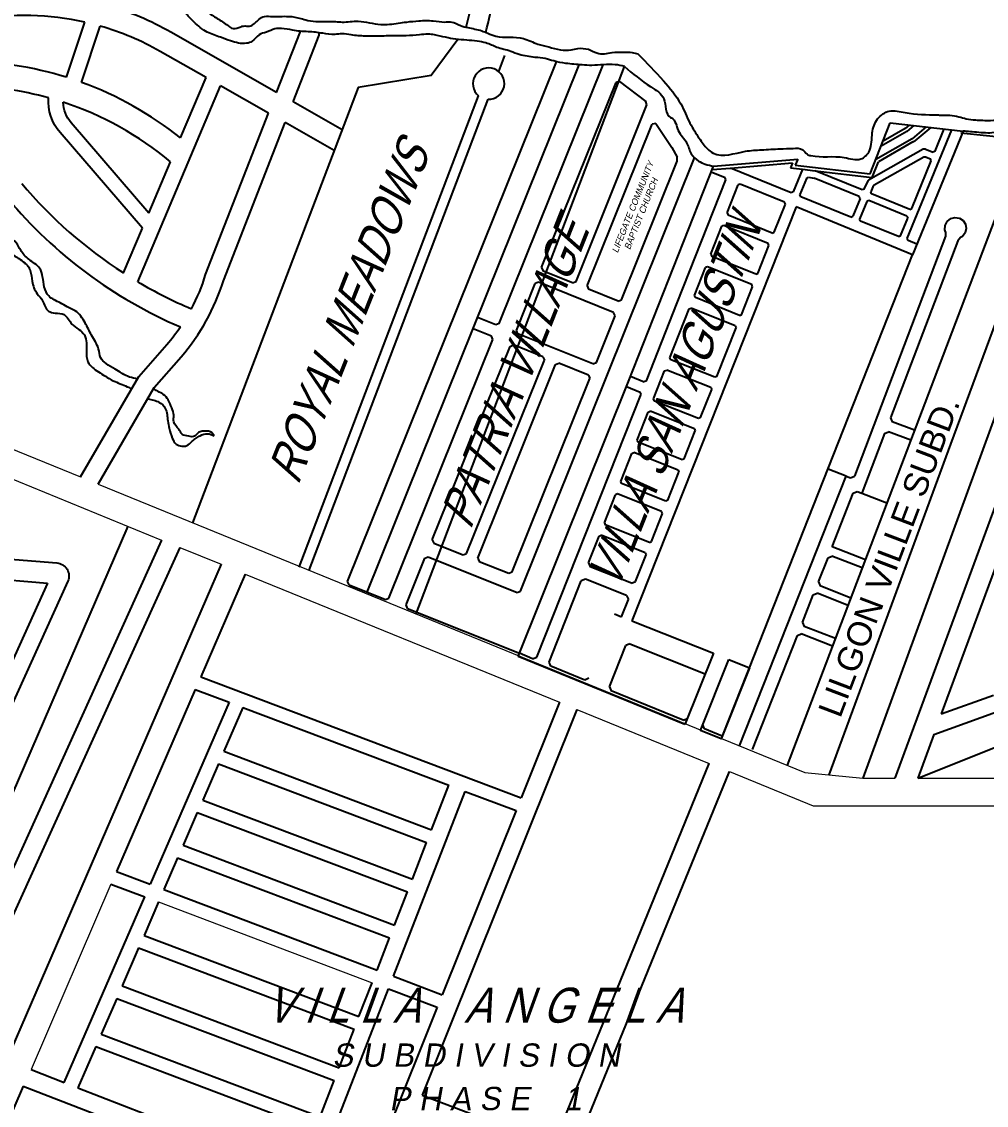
# Model space of a CAD drawing. Header units: inches. Extents: x -1369 to 1198, y -366 to 1398.
# Drawn here: x -511.34 to -489.01, y 1001.66 to 1026.76 of the extents above; entities that cross this region are included whole.
import ezdxf
from ezdxf.enums import TextEntityAlignment as Align

# ---------------------------------------------------------------- set-up
doc = ezdxf.new("R2010")
doc.units = ezdxf.units.IN
doc.header["$MEASUREMENT"] = 0
doc.linetypes.add('DASHED', pattern=[0.75, 0.5, -0.25])
for name, color, linetype in [('BLOCKS', 5, 'Continuous'), ('CHURCH', 45, 'Continuous'), ('CREEK_RIVER', 7, 'Continuous'), ('Layer1', 7, 'Continuous'), ('SUBLOTS', 1, 'Continuous')]:
    doc.layers.add(name, color=color, linetype=linetype)
for name, color, linetype, lineweight in [('ROAD', 8, 'Continuous', 20), ('SUBDIVIDION', 8, 'Continuous', 25), ('VICINITY', 8, 'Continuous', 20)]:
    doc.layers.add(name, color=color, linetype=linetype, lineweight=lineweight)
doc.styles.add('LOT_NO', font='ARIALN.TTF', dxfattribs={"width": 1.5, "height": 1})
doc.styles.add('PX-0', font='leroy')
doc.styles.get("Standard").update_dxf_attribs({"font": 'arial.ttf'})

msp = doc.modelspace()

# ---------------------------------------------------------------- linework, layer by layer
at = {"color": 8}
for p, q in [((-489.8254, 1016.9803), (-486.8535, 1025.0414)), ((-490.3457, 1024.2526), (-490.3457, 1024.2526)), ((-489.6, 1024.1875), (-488.1127, 1024.0373)), ((-489.6, 1024.1875), (-488.1127, 1024.0373)), ((-488.1127, 1024.0373), (-493.6152, 1009.5411)), ((-489.96, 1022.0465), (-489.9127, 1022.1381)), ((-489.9127, 1022.1381), (-489.8325, 1022.2027)), ((-489.8325, 1022.2027), (-489.733, 1022.2293)), ((-489.733, 1022.2293), (-489.6313, 1022.2135)), ((-489.6313, 1022.2135), (-489.5446, 1022.1578)), ((-489.5446, 1022.1578), (-489.4878, 1022.0718)), ((-489.4878, 1022.0718), (-489.4707, 1021.9703)), ((-489.9661, 1021.9437), (-489.96, 1022.0465)), ((-489.9488, 1021.8971), (-489.9661, 1021.9437)), ((-489.9488, 1021.8971), (-489.9491, 1021.7974)), ((-489.4961, 1021.8704), (-489.5597, 1021.7894)), ((-489.4707, 1021.9703), (-489.4961, 1021.8704)), ((-489.9491, 1021.7974), (-492.0601, 1016.236)), ((-489.6695, 1021.6913), (-491.2272, 1017.5877)), ((-489.6036, 1021.7661), (-489.6695, 1021.6913)), ((-489.5597, 1021.7894), (-489.6036, 1021.7661)), ((-491.2272, 1017.5877), (-491.1863, 1017.4968)), ((-490.6698, 1017.3008), (-491.1863, 1017.4968)), ((-491.3656, 1017.223), (-491.8903, 1015.8407)), ((-491.3656, 1017.223), (-491.2747, 1017.2639)), ((-490.7582, 1017.0678), (-491.2747, 1017.2639)), ((-492.6492, 1009.321), (-489.8254, 1016.9803)), ((-492.256, 1016.2371), (-492.6733, 1016.4018)), ((-494.721, 1009.9923), (-492.256, 1016.2371)), ((-492.256, 1016.2371), (-492.1513, 1016.1957)), ((-492.1513, 1016.1957), (-492.0601, 1016.236)), ((-492.5792, 1014.6041), (-492.0906, 1015.8419)), ((-492.0906, 1015.8419), (-491.9994, 1015.8821)), ((-491.9994, 1015.8821), (-491.8903, 1015.8407)), ((-491.8903, 1015.8407), (-491.3079, 1015.6197)), ((-491.8088, 1014.3), (-492.5792, 1014.6041)), ((-495.1074, 1010.2351), (-494.4893, 1011.801)), ((-494.9606, 1010.6072), (-494.5502, 1011.6468)), ((-494.9606, 1010.6072), (-494.5502, 1011.6468))]:
    msp.add_line(p, q, dxfattribs=at)
at = {"layer": 'BLOCKS', "color": 8}
for p, q in [((-492.8943, 1013.7869), (-492.6732, 1014.3469)), ((-492.6732, 1014.3469), (-492.5818, 1014.3866)), ((-491.8832, 1014.1109), (-492.5818, 1014.3866)), ((-492.8943, 1013.7869), (-492.8546, 1013.6955)), ((-492.1424, 1013.4144), (-492.8546, 1013.6955)), ((-493.264, 1012.8503), (-493.0133, 1013.4854)), ((-493.0133, 1013.4854), (-492.9219, 1013.5251)), ((-492.2097, 1013.244), (-492.9219, 1013.5251)), ((-493.264, 1012.8503), (-493.2243, 1012.7589)), ((-494.4249, 1009.9093), (-493.383, 1012.5488)), ((-493.383, 1012.5488), (-493.2916, 1012.5884)), ((-492.5685, 1012.303), (-493.2916, 1012.5884)), ((-492.5013, 1012.4735), (-493.2243, 1012.7589))]:
    msp.add_line(p, q, dxfattribs=at)
at = {"layer": 'CREEK_RIVER', "color": 8}
for points, knots in [([(-515.2998, 1033.9507), (-515.2258, 1033.8767), (-515.0862, 1033.7371), (-514.928, 1033.4887), (-514.9019, 1033.2404), (-514.8024, 1033.0293), (-514.7709, 1032.8336), (-514.6945, 1032.5691), (-514.5562, 1032.3244), (-514.4945, 1032.0228), (-514.562, 1031.8204), (-514.6886, 1031.6899), (-514.8202, 1031.5856), (-514.9508, 1031.3875), (-514.9734, 1031.1457), (-515.011, 1030.9242), (-514.9809, 1030.7676), (-514.9619, 1030.6237), (-515.0352, 1030.4068), (-514.93, 1030.1471), (-514.798, 1029.901), (-514.7242, 1029.6679), (-514.6066, 1029.42), (-514.503, 1029.1821), (-514.415, 1028.9312), (-514.3214, 1028.7017), (-514.0892, 1028.59), (-513.8823, 1028.5377), (-513.6849, 1028.619), (-513.469, 1028.5979), (-513.258, 1028.6309), (-513.0738, 1028.6265), (-512.9451, 1028.5795), (-512.6826, 1028.5185), (-512.3455, 1028.455), (-511.9763, 1028.2393), (-511.6553, 1028.2715), (-511.2977, 1028.3055), (-510.9061, 1028.4058), (-510.8228, 1028.7655), (-510.5771, 1028.8365), (-510.3242, 1028.937), (-510.0162, 1028.7906), (-509.7617, 1028.6973), (-509.5144, 1028.6675), (-509.3069, 1028.5375), (-509.0749, 1028.5963), (-508.8275, 1028.5833), (-508.5788, 1028.4123), (-508.3846, 1028.1595), (-508.1709, 1027.896), (-507.9436, 1027.6952), (-507.7382, 1027.4563), (-507.5226, 1027.3176), (-507.2898, 1027.1784), (-507.0762, 1027.0058), (-506.8113, 1026.8317), (-506.6216, 1026.7194), (-506.4722, 1026.5914), (-506.3302, 1026.6137), (-506.2036, 1026.6806), (-506.0694, 1026.6441), (-505.96, 1026.7122), (-505.8696, 1026.7944), (-505.7627, 1026.9046), (-505.4946, 1026.8708), (-505.2074, 1026.9047), (-504.9151, 1026.8566), (-504.6952, 1026.7778), (-504.4986, 1026.7636), (-504.285, 1026.7651), (-504.1019, 1026.771), (-503.8517, 1026.7439), (-503.4987, 1026.8115), (-503.0714, 1026.6681), (-502.692, 1026.7174), (-502.4004, 1026.7619), (-502.1314, 1026.7887), (-501.8343, 1026.7989), (-501.5847, 1026.7437), (-501.3627, 1026.7756), (-501.2008, 1026.6669), (-500.9644, 1026.6131), (-500.7456, 1026.5807), (-500.5377, 1026.4895), (-500.2283, 1026.3675), (-499.8028, 1026.4545), (-499.4272, 1026.239), (-499.1332, 1026.1839), (-498.8827, 1026.1025), (-498.6484, 1026.1024), (-498.4378, 1026.1553), (-498.2235, 1026.1468), (-498.0425, 1026.0289), (-497.8475, 1026.012), (-497.6443, 1026.064), (-497.4287, 1026.058), (-497.2261, 1026.0593), (-497.1182, 1026.0319), (-497.0734, 1026.0194)], [0, 0, 0, 0, 0.00104779, 0.001976469, 0.002869289, 0.003495686, 0.004291007, 0.004839171, 0.006240881, 0.0070852, 0.007838528, 0.008254831, 0.008889776, 0.009516254, 0.010559791, 0.011273939, 0.011742049, 0.012145367, 0.012709852, 0.013955323, 0.014744073, 0.015537021, 0.016381996, 0.017490976, 0.018117373, 0.019072968, 0.019821558, 0.020605283, 0.021115799, 0.02189032, 0.022728417, 0.023255574, 0.023706278, 0.024089164, 0.025951576, 0.027118377, 0.028232796, 0.029042978, 0.030828815, 0.031646201, 0.032296925, 0.033220396, 0.034287746, 0.035491767, 0.035965289, 0.03675868, 0.037811639, 0.038215251, 0.039213367, 0.040660104, 0.041428701, 0.042594921, 0.043688976, 0.044556086, 0.045140041, 0.046402858, 0.047295559, 0.04829985, 0.048634613, 0.04919268, 0.049584216, 0.050048556, 0.050463811, 0.050792771, 0.051300351, 0.051889321, 0.053313296, 0.054254767, 0.05480328, 0.055644227, 0.05620143, 0.056944378, 0.057471535, 0.058711316, 0.060462427, 0.061827644, 0.062484314, 0.063417619, 0.064532031, 0.065434534, 0.065960789, 0.066696528, 0.067274798, 0.068386158, 0.068886216, 0.069542107, 0.071684956, 0.072880562, 0.073743966, 0.07466743, 0.075503241, 0.076037616, 0.07684484, 0.077552023, 0.078143431, 0.07873887, 0.079637123, 0.080287937, 0.080752109, 0.080752109, 0.080752109, 0.080752109]), ([(-497.3887, 1025.7275), (-497.4604, 1025.7474), (-497.7075, 1025.7945), (-498.0381, 1025.7412), (-498.4184, 1025.7642), (-498.714, 1025.7893), (-499.0002, 1025.8403), (-499.2275, 1025.9233), (-499.4375, 1025.9316), (-499.6376, 1025.9669), (-499.8325, 1025.9947), (-500.0549, 1026.1044), (-500.3281, 1026.1445), (-500.5696, 1026.2809), (-500.8107, 1026.3102), (-501.042, 1026.342), (-501.2898, 1026.3472), (-501.5361, 1026.4021), (-501.7468, 1026.4532), (-501.9498, 1026.4862), (-502.1695, 1026.4485), (-502.4233, 1026.4362), (-502.724, 1026.4421), (-503.0395, 1026.4272), (-503.3808, 1026.4261), (-503.6781, 1026.4434), (-503.9123, 1026.501), (-504.1322, 1026.449), (-504.3929, 1026.5022), (-504.6576, 1026.5341), (-504.892, 1026.5355), (-505.0981, 1026.5742), (-505.2908, 1026.6105), (-505.5024, 1026.6067), (-505.6615, 1026.514), (-505.8731, 1026.4788), (-505.9721, 1026.3056), (-506.2154, 1026.2321), (-506.4709, 1026.3006), (-506.7641, 1026.4141), (-507.0728, 1026.5113), (-507.3294, 1026.7193), (-507.5336, 1026.9515), (-507.7372, 1027.1399), (-507.9598, 1027.2915), (-508.1292, 1027.4858), (-508.2979, 1027.674), (-508.5667, 1027.8756), (-508.8598, 1028.048), (-509.1637, 1028.3349), (-509.5207, 1028.3066), (-509.8157, 1028.4157), (-510.0426, 1028.3866), (-510.2162, 1028.4587), (-510.3639, 1028.426), (-510.5123, 1028.4436), (-510.5603, 1028.3045), (-510.6747, 1028.3098), (-510.7522, 1028.2632), (-510.8071, 1028.198), (-510.8865, 1028.1445), (-510.9801, 1028.1096), (-511.0876, 1028.0152), (-511.254, 1027.9923), (-511.4071, 1027.8991), (-511.5798, 1027.8777), (-511.7572, 1027.9191), (-511.9493, 1027.9346), (-512.1177, 1028.0344), (-512.3274, 1028.0957), (-512.5269, 1028.1541), (-512.7088, 1028.2306), (-512.8671, 1028.1949), (-513.0004, 1028.341), (-513.2944, 1028.2061), (-513.6163, 1028.2943), (-513.8751, 1028.3302), (-513.9689, 1028.3485)], [0.319229572, 0.319229572, 0.319229572, 0.319229572, 0.319966457, 0.321758065, 0.322501651, 0.323776858, 0.324723903, 0.325399957, 0.326179397, 0.326805431, 0.327436799, 0.32813238, 0.329259131, 0.330161549, 0.330853731, 0.33166392, 0.332502017, 0.333321594, 0.334177763, 0.334676913, 0.335360744, 0.336384165, 0.337219976, 0.33836576, 0.339542088, 0.340629513, 0.341347523, 0.341908156, 0.342841461, 0.343962722, 0.344582612, 0.345178052, 0.346053611, 0.34654987, 0.347245451, 0.347865738, 0.348588159, 0.349048316, 0.350300384, 0.351122838, 0.352220681, 0.353501929, 0.354355554, 0.355319347, 0.356266652, 0.357032783, 0.357886408, 0.358790261, 0.36036985, 0.361323236, 0.36279906, 0.363685473, 0.364429059, 0.365030096, 0.365464585, 0.365968497, 0.366277913, 0.36669893, 0.36694846, 0.36716727, 0.367545046, 0.367891089, 0.368157317, 0.368950713, 0.369491271, 0.369929043, 0.370647053, 0.371308802, 0.371821147, 0.372574915, 0.373485292, 0.373906309, 0.37452851, 0.374932041, 0.375650051, 0.377287324, 0.378248773, 0.378248773, 0.378248773, 0.378248773]), ([(-490.136, 1024.6071), (-490.1043, 1024.6032), (-490.0111, 1024.5947), (-489.844, 1024.6081), (-489.654, 1024.5697), (-489.4622, 1024.5057), (-489.2143, 1024.4811), (-488.9364, 1024.476), (-488.6653, 1024.4836), (-488.4359, 1024.5904), (-488.2007, 1024.5753), (-487.9078, 1024.5927), (-487.4531, 1024.6259), (-487.0387, 1024.8912), (-486.6931, 1025.1279), (-486.5582, 1025.2866), (-486.4459, 1025.403), (-486.2896, 1025.4535), (-486.2988, 1025.6636), (-486.0337, 1025.6689), (-485.8211, 1025.7555), (-485.6528, 1025.9674), (-485.3826, 1026.0074), (-485.157, 1025.9619), (-485.0087, 1025.9787), (-484.9638, 1025.9894)], [0.104974851, 0.104974851, 0.104974851, 0.104974851, 0.105294866, 0.105913984, 0.106636642, 0.107214919, 0.107932929, 0.109109663, 0.110012166, 0.110599473, 0.111591992, 0.112304651, 0.113552516, 0.116085609, 0.11705738, 0.11773603, 0.118152364, 0.118684814, 0.119173942, 0.119790695, 0.120831178, 0.121532775, 0.122358753, 0.123382168, 0.123840127, 0.123840127, 0.123840127, 0.123840127]), ([(-485.0786, 1025.6772), (-485.1064, 1025.6701), (-485.2362, 1025.6353), (-485.5017, 1025.5597), (-485.7424, 1025.3643), (-485.9236, 1025.1321), (-486.1749, 1025.0271), (-486.4357, 1024.9061), (-486.637, 1024.7806), (-486.8354, 1024.6219), (-487.0531, 1024.5614), (-487.2409, 1024.4424), (-487.3506, 1024.3605), (-487.5147, 1024.2925), (-487.7064, 1024.2168), (-487.9117, 1024.2052), (-488.1038, 1024.17), (-488.2784, 1024.1726), (-488.4594, 1024.2714), (-488.662, 1024.2417), (-488.8668, 1024.178), (-489.1537, 1024.1915), (-489.3668, 1024.2152), (-489.4599, 1024.2228), (-489.542, 1024.2298)], [0.275504854, 0.275504854, 0.275504854, 0.275504854, 0.275789638, 0.276837037, 0.278248455, 0.278795901, 0.279751869, 0.280886992, 0.281694054, 0.282114992, 0.283416441, 0.283888864, 0.284335216, 0.284778383, 0.28565934, 0.28637735, 0.286815122, 0.287622353, 0.288053477, 0.288827997, 0.289556589, 0.290206662, 0.291663643, 0.291710824, 0.291710824, 0.291710824, 0.291710824])]:
    msp.add_open_spline(points, degree=3, knots=knots, dxfattribs=at)
for points in [[(-514.3825, 1028.4604), (-514.2214, 1028.2102), (-514.1553, 1028.0599), (-514.1296, 1027.8838), (-514.148, 1027.7224), (-514.1957, 1027.5794), (-514.2287, 1027.4987), (-514.32, 1027.1191), (-514.32, 1026.7965), (-514.2854, 1026.6467), (-514.1701, 1026.5315), (-514.147, 1026.3933), (-514.1816, 1026.2089), (-514.2162, 1026.0131), (-514.2854, 1025.702), (-514.147, 1025.4716), (-514.1124, 1025.3333), (-514.0548, 1025.1375), (-513.9049, 1024.9647), (-513.8703, 1024.8956), (-513.8819, 1024.8034), (-513.951, 1024.6651), (-513.928, 1024.5269), (-513.9049, 1024.4117), (-513.8012, 1024.0776), (-513.6628, 1023.9163), (-513.5475, 1023.8011), (-513.3977, 1023.6974), (-513.2478, 1023.6283), (-513.1325, 1023.5707), (-513.0403, 1023.467), (-512.9826, 1023.3402), (-512.9019, 1023.1559), (-512.8443, 1023.0292), (-512.6116, 1022.6294), (-512.5539, 1022.5372), (-512.4848, 1022.5026), (-512.4156, 1022.4335), (-512.4041, 1022.2953), (-512.3695, 1022.2261), (-512.3003, 1022.0994), (-512.2542, 1022.0418), (-512.2081, 1021.9266), (-512.1043, 1021.869), (-512.0236, 1021.869), (-511.9429, 1021.8114), (-511.7469, 1021.6501), (-511.6316, 1021.4888), (-511.5855, 1021.4082), (-511.4702, 1021.316), (-511.4126, 1021.2814), (-511.2742, 1021.1777), (-511.1935, 1021.0971), (-511.1474, 1021.0049), (-511.1013, 1020.7515), (-510.986, 1020.4635), (-510.8592, 1020.3022), (-510.8015, 1020.1639), (-510.7208, 1020.0602), (-510.571, 1020.0141), (-510.3634, 1019.9796), (-510.179, 1019.7607), (-509.8908, 1019.5072), (-509.8446, 1019.3229), (-509.8446, 1019.1386), (-509.8101, 1018.8851), (-509.5679, 1018.6547), (-509.4065, 1018.551), (-509.2221, 1018.4473), (-509.0607, 1018.3782), (-508.8993, 1018.3091), (-508.7985, 1018.2503)], [(-508.6606, 1018.487), (-508.8488, 1018.5342), (-509.1832, 1018.7186), (-509.3907, 1018.8453), (-509.5175, 1018.9835), (-509.5636, 1019.1794), (-509.725, 1019.502), (-509.8749, 1019.79), (-510.1055, 1020.0665), (-510.2899, 1020.1587), (-510.4513, 1020.2508), (-510.7165, 1020.4121), (-510.8203, 1020.6195), (-510.9278, 1021.0544), (-511.1814, 1021.2618), (-511.3659, 1021.4692), (-511.4697, 1021.642), (-511.6195, 1021.7803), (-511.7809, 1021.9415), (-511.8616, 1022.1374), (-512.0346, 1022.3333), (-512.3343, 1022.7019), (-512.4957, 1022.8747), (-512.6226, 1023.1397), (-512.6687, 1023.2434), (-512.8647, 1023.4508), (-512.9799, 1023.6812), (-513.1759, 1023.831), (-513.4757, 1023.9692), (-513.6025, 1024.2342), (-513.6025, 1024.5683), (-513.6025, 1024.7411), (-513.7995, 1025.184), (-513.9954, 1025.4835), (-514.03, 1025.7024), (-513.9493, 1025.9904), (-513.9032, 1026.3821), (-514.0531, 1026.601), (-514.0992, 1026.8545), (-514.0531, 1027.1079), (-514.0531, 1027.3268), (-513.9839, 1027.4766), (-513.9032, 1027.6494), (-513.8802, 1027.7761), (-513.9378, 1027.9605), (-513.9493, 1028.0987), (-513.9493, 1028.1678), (-513.9839, 1028.2715), (-513.9689, 1028.3485)], [(-497.0734, 1026.0194), (-496.485, 1025.3967), (-496.0818, 1024.8596), (-495.8691, 1024.412), (-495.6563, 1024.0651), (-495.4659, 1023.8189), (-495.3315, 1023.7182), (-494.5812, 1023.7629), (-494.2116, 1023.7965), (-493.7861, 1023.8189), (-493.4837, 1023.8301), (-493.2597, 1023.7965), (-493.1589, 1023.6958), (-493.0693, 1023.6622), (-492.2966, 1023.6175), (-491.9158, 1023.5839), (-491.7143, 1023.7741), (-491.6471, 1024.1882), (-491.5239, 1024.5127), (-491.2551, 1024.6917), (-490.8856, 1024.6582), (-490.136, 1024.6071)], [(-497.3887, 1025.7275), (-496.7762, 1025.2545), (-496.4756, 1024.9782), (-496.3194, 1024.5458), (-496.2953, 1024.5338), (-496.139, 1024.2455), (-495.9467, 1023.9572), (-495.8385, 1023.7049), (-495.6702, 1023.5368), (-495.5139, 1023.4647), (-495.3266, 1023.4194)], [(-506.8889, 1017.1748), (-506.935, 1017.2439), (-507.1195, 1017.2785), (-507.2117, 1017.2669), (-507.2809, 1017.2209), (-507.3385, 1017.1633), (-507.4769, 1017.1633), (-507.6267, 1017.2093), (-507.7075, 1017.3246), (-507.8227, 1017.4974), (-507.8227, 1017.6471), (-507.8689, 1017.8199), (-507.9496, 1018.0043), (-508.0648, 1018.131), (-508.1225, 1018.1656), (-508.2608, 1018.2462), (-508.2881, 1018.2699)], [(-508.4222, 1018.031), (-508.1571, 1017.9467), (-508.0187, 1017.8084), (-507.9611, 1017.5204), (-507.9265, 1017.3476), (-507.8573, 1017.1172), (-507.7651, 1016.9789), (-507.6383, 1016.9328), (-507.523, 1016.9444), (-507.3962, 1017.0481), (-507.3039, 1017.1172), (-507.2117, 1017.1748), (-507.0388, 1017.2209), (-506.8889, 1017.1748)]]:
    msp.add_spline(points, degree=3, dxfattribs=at)
at = {"layer": 'Layer1', "color": 8, "linetype": 'Continuous', "ltscale": 0.1}
for p, q in [((-506.723, 1014.1953), (-515.2213, 994.5806)), ((-506.1674, 1013.9685), (-507.1989, 1011.5879)), ((-507.1989, 1011.5879), (-499.7787, 1008.7835)), ((-507.3242, 1011.2985), (-509.1521, 1007.0797)), ((-507.3242, 1011.2985), (-506.5408, 1011.0024)), ((-506.5408, 1011.0024), (-508.3687, 1006.7836)), ((-506.2231, 1010.8824), (-506.6641, 1009.8646)), ((-506.2231, 1010.8824), (-501.4519, 1009.0791)), ((-498.4877, 1010.8347), (-502.0684, 1001.9007)), ((-498.8907, 1010.9991), (-499.7787, 1008.7835)), ((-506.6641, 1009.8646), (-501.853, 1008.0463)), ((-506.7894, 1009.5753), (-507.1532, 1008.7358)), ((-506.7894, 1009.5753), (-501.967, 1007.7527)), ((-499.0311, 1000.7528), (-495.425, 1009.5848)), ((-499.9757, 997.1041), (-494.9576, 1009.3941)), ((-501.853, 1008.0463), (-501.4519, 1009.0791)), ((-502.7379, 1004.6555), (-501.0753, 1008.9368)), ((-501.0753, 1008.9368), (-499.8959, 1008.4911)), ((-507.1532, 1008.7358), (-502.2978, 1006.9008)), ((-507.2785, 1008.4464), (-507.6069, 1007.6885)), ((-507.2785, 1008.4464), (-502.4119, 1006.6071)), ((-499.8959, 1008.4911), (-501.6048, 1004.2273)), ((-507.6069, 1007.6885), (-502.7106, 1005.838)), ((-502.2978, 1006.9008), (-501.967, 1007.7527)), ((-507.7323, 1007.3991), (-508.051, 1006.6635)), ((-507.7323, 1007.3991), (-502.8246, 1005.5443)), ((-509.1521, 1007.0797), (-508.3687, 1006.7836)), ((-509.2775, 1006.7903), (-508.4941, 1006.4942)), ((-508.051, 1006.6635), (-503.1145, 1004.7979)), ((-502.7106, 1005.838), (-502.4119, 1006.6071)), ((-510.3577, 1002.1928), (-508.4941, 1006.4942)), ((-508.1764, 1006.3742), (-508.5116, 1005.6003)), ((-508.5116, 1005.6003), (-503.5335, 1003.7189)), ((-503.1145, 1004.7979), (-502.8246, 1005.5443)), ((-508.637, 1005.3109), (-509.0187, 1004.4299)), ((-508.637, 1005.3109), (-503.6476, 1003.4252)), ((-503.5335, 1003.7189), (-503.2285, 1004.5042)), ((-502.7379, 1004.6555), (-501.6048, 1004.2273)), ((-509.0187, 1004.4299), (-503.9948, 1002.5312)), ((-504.577, 999.9199), (-502.852, 1004.3619)), ((-502.852, 1004.3619), (-501.7221, 1003.9348)), ((-509.1441, 1004.1405), (-509.5016, 1003.3155)), ((-509.1441, 1004.1405), (-504.1088, 1002.2375)), ((-501.7221, 1003.9348), (-503.499, 999.5012)), ((-509.5016, 1003.3155), (-504.434, 1001.4002)), ((-503.9948, 1002.5312), (-503.6476, 1003.4252)), ((-509.6269, 1003.0261), (-510.041, 1002.0701)), ((-509.6269, 1003.0261), (-504.548, 1001.1066)), ((-511.1275, 1002.491), (-510.3577, 1002.1928)), ((-511.3062, 1002.1079), (-511.7166, 1001.1606)), ((-511.3062, 1002.1079), (-505.0894, 999.7126)), ((-510.0411, 1002.0702), (-504.941, 1000.0946)), ((-504.434, 1001.4002), (-504.1088, 1002.2375)), ((-502.0684, 1001.9007), (-499.0311, 1000.7528))]:
    msp.add_line(p, q, dxfattribs=at)
at = {"layer": 'ROAD', "color": 1}
for points in [[(-513.7005, 1017.7374), (-509.9819, 1016.22)], [(-512.9311, 1016.7287), (-508.1027, 1014.7584)], [(-509.5747, 1016.0538), (-493.2097, 1009.3756)], [(-507.6814, 1014.5865), (-506.723, 1014.1953)], [(-506.1674, 1013.9686), (-498.8907, 1010.9991)], [(-498.4877, 1010.8347), (-495.425, 1009.5848)], [(-494.9576, 1009.3941), (-493.0154, 1008.6016)], [(-493.2097, 1009.3756), (-491.8659, 1009.2448), (-491.1246, 1009.2448)], [(-490.5963, 1009.2448), (-479.2565, 1009.2448)], [(-493.0154, 1008.6016), (-479.045, 1008.6016), (-474.6081, 1008.7473)]]:
    msp.add_lwpolyline(points, dxfattribs=at)
at = {"layer": 'SUBDIVIDION', "color": 8}
for p, q in [((-482.9551, 1031.4488), (-491.1246, 1009.2448)), ((-510.309, 1025.4766), (-509.8835, 1026.7531)), ((-509.9586, 1025.3582), (-509.5242, 1026.6612)), ((-503.7965, 1013.7969), (-498.9588, 1025.8373)), ((-503.3416, 1013.5488), (-498.4326, 1025.7666)), ((-500.2854, 1019.775), (-497.8785, 1025.7655)), ((-507.6645, 1024.0714), (-507.0732, 1025.4687)), ((-499.304, 1021.0675), (-497.5806, 1025.3568)), ((-497.4979, 1025.3796), (-497.5806, 1025.3568)), ((-497.4979, 1025.3796), (-496.889, 1024.9172)), ((-508.6574, 1020.7408), (-506.7377, 1025.2773)), ((-498.5082, 1020.7477), (-496.8661, 1024.8345)), ((-496.8661, 1024.8345), (-496.889, 1024.9172)), ((-498.2495, 1020.6438), (-496.7429, 1024.3936)), ((-496.6576, 1024.4024), (-496.7429, 1024.3936)), ((-496.6576, 1024.4024), (-496.2891, 1023.8496)), ((-491.6984, 1023.2411), (-491.2301, 1024.419)), ((-491.2301, 1024.419), (-489.542, 1024.2298)), ((-490.7901, 1024.3697), (-490.8892, 1024.2875)), ((-490.6836, 1024.3577), (-490.8451, 1024.2238)), ((-490.8451, 1024.2238), (-491.4436, 1023.8819)), ((-490.8892, 1024.2875), (-491.3979, 1023.9969)), ((-490.8374, 1021.7429), (-489.8078, 1024.2596)), ((-490.3996, 1024.3259), (-490.7275, 1024.054)), ((-489.542, 1024.2298), (-490.7157, 1021.361)), ((-490.2931, 1024.314), (-490.6636, 1024.0068)), ((-490.1921, 1023.7617), (-489.9805, 1024.2789)), ((-496.2891, 1023.8496), (-496.1675, 1023.6227)), ((-490.7275, 1024.054), (-491.5655, 1023.5753)), ((-490.7059, 1023.9775), (-491.5038, 1023.5217)), ((-490.7059, 1023.9775), (-490.6636, 1024.0068)), ((-499.7954, 1013.5758), (-495.7636, 1023.6103)), ((-496.1628, 1023.537), (-496.1675, 1023.6227)), ((-495.3266, 1023.4194), (-493.3734, 1023.5812)), ((-493.3734, 1023.5812), (-493.4332, 1023.4423)), ((-490.4664, 1023.8104), (-491.7358, 1023.0929)), ((-490.4547, 1023.6249), (-491.603, 1022.9759)), ((-490.415, 1023.8136), (-490.4664, 1023.8104)), ((-490.4033, 1023.6282), (-490.4547, 1023.6249)), ((-490.415, 1023.8136), (-490.2395, 1023.7418)), ((-490.4033, 1023.6282), (-490.3028, 1023.5871)), ((-490.283, 1023.5396), (-490.3028, 1023.5871)), ((-490.1921, 1023.7617), (-490.2395, 1023.7418)), ((-508.4004, 1022.3324), (-507.8977, 1023.5204)), ((-497.4537, 1020.3241), (-496.1628, 1023.537)), ((-495.3582, 1023.3393), (-494.9326, 1023.3746)), ((-494.9326, 1023.3746), (-493.4951, 1023.4937)), ((-493.5274, 1022.8012), (-494.9326, 1023.3746)), ((-493.4951, 1023.4937), (-493.5451, 1023.3776)), ((-493.5451, 1023.3776), (-493.2661, 1023.3453)), ((-493.2661, 1023.3453), (-493.48, 1022.8212)), ((-493.4332, 1023.4423), (-491.6984, 1023.2411)), ((-493.2661, 1023.3453), (-492.9731, 1023.3113)), ((-491.6485, 1023.1576), (-491.5038, 1023.5217)), ((-490.7341, 1022.4369), (-490.283, 1023.5396)), ((-496.1635, 1020.2485), (-495.0376, 1023.1006)), ((-495.0579, 1023.1479), (-495.3816, 1023.28)), ((-495.0376, 1023.1006), (-495.0579, 1023.1479)), ((-493.1715, 1023.1347), (-493.3252, 1022.758)), ((-493.1715, 1023.1347), (-493.1272, 1023.1608)), ((-493.1272, 1023.1608), (-493.0409, 1023.1508)), ((-493.0409, 1023.1508), (-492.9911, 1023.138)), ((-491.9485, 1022.7126), (-492.9911, 1023.138)), ((-492.9731, 1023.3113), (-491.6485, 1023.1576)), ((-491.8853, 1022.8674), (-492.9731, 1023.3113)), ((-491.8379, 1022.8874), (-491.7358, 1023.0929)), ((-495.0086, 1022.3334), (-494.752, 1022.9836)), ((-494.7047, 1023.0038), (-494.752, 1022.9836)), ((-493.6814, 1022.5862), (-494.7047, 1023.0038)), ((-491.8379, 1022.8874), (-491.8853, 1022.8674)), ((-491.637, 1022.9373), (-491.6831, 1022.8242)), ((-491.603, 1022.9759), (-491.637, 1022.9373)), ((-493.6612, 1022.5389), (-493.6814, 1022.5862)), ((-493.48, 1022.8212), (-493.5274, 1022.8012)), ((-493.3053, 1022.7106), (-493.3252, 1022.758)), ((-492.1429, 1022.2363), (-493.3053, 1022.7106)), ((-491.9286, 1022.6652), (-492.0954, 1022.2562)), ((-491.9286, 1022.6652), (-491.9485, 1022.7126)), ((-491.7738, 1022.602), (-491.9406, 1022.1931)), ((-491.7263, 1022.622), (-491.7738, 1022.602)), ((-490.8449, 1022.2623), (-491.7263, 1022.622)), ((-491.6632, 1022.7768), (-491.6831, 1022.8242)), ((-490.7815, 1022.417), (-491.6632, 1022.7768)), ((-493.4097, 1022.4754), (-497.2147, 1012.8877)), ((-495.0086, 1022.3334), (-494.9884, 1022.2861)), ((-493.919, 1021.8892), (-493.6612, 1022.5389)), ((-490.7157, 1021.361), (-493.4097, 1022.4754)), ((-490.7815, 1022.417), (-490.7341, 1022.4369)), ((-493.9664, 1021.8691), (-494.9884, 1022.2861)), ((-492.1429, 1022.2363), (-492.0954, 1022.2562)), ((-491.9207, 1022.1456), (-491.9406, 1022.1931)), ((-491.0396, 1021.7861), (-491.9207, 1022.1456)), ((-490.9922, 1021.806), (-490.8249, 1022.2148)), ((-490.8449, 1022.2623), (-490.8249, 1022.2148)), ((-508.9878, 1020.9444), (-508.5486, 1021.9823)), ((-495.3865, 1021.3763), (-495.1298, 1022.0265)), ((-495.0825, 1022.0467), (-495.1298, 1022.0265)), ((-494.0609, 1021.6298), (-495.0825, 1022.0467)), ((-493.9664, 1021.8691), (-493.919, 1021.8892)), ((-494.2986, 1020.9329), (-494.0408, 1021.5825)), ((-494.0408, 1021.5825), (-494.0609, 1021.6298)), ((-491.0396, 1021.7861), (-490.9922, 1021.806)), ((-490.8175, 1021.6955), (-490.8374, 1021.7429)), ((-490.613, 1021.612), (-490.8175, 1021.6955)), ((-495.3865, 1021.3763), (-495.3662, 1021.329)), ((-494.3459, 1020.9127), (-495.3662, 1021.329)), ((-494.4893, 1011.801), (-490.7157, 1021.361)), ((-495.7643, 1020.4192), (-495.5076, 1021.0694)), ((-495.4603, 1021.0896), (-495.5076, 1021.0694)), ((-494.4405, 1020.6735), (-495.4603, 1021.0896)), ((-499.304, 1021.0675), (-499.2703, 1020.9886)), ((-498.587, 1020.7141), (-499.2703, 1020.9886)), ((-494.3459, 1020.9127), (-494.2986, 1020.9329)), ((-499.8875, 1019.6151), (-499.4531, 1020.6963)), ((-499.3742, 1020.73), (-499.4531, 1020.6963)), ((-497.6365, 1020.0317), (-499.3742, 1020.73)), ((-498.587, 1020.7141), (-498.5082, 1020.7477)), ((-498.2495, 1020.6438), (-498.2159, 1020.5649)), ((-494.6782, 1019.9765), (-494.4203, 1020.6261)), ((-494.4203, 1020.6261), (-494.4405, 1020.6735)), ((-497.5326, 1020.2904), (-498.2159, 1020.5649)), ((-497.5326, 1020.2904), (-497.4537, 1020.3241)), ((-495.7441, 1020.3719), (-495.7643, 1020.4192)), ((-494.7255, 1019.9563), (-495.7441, 1020.3719)), ((-496.8793, 1018.4448), (-496.1635, 1020.2485)), ((-496.3342, 1018.9818), (-495.8855, 1020.1123)), ((-495.8855, 1020.1123), (-495.8381, 1020.1325)), ((-494.82, 1019.7171), (-495.8381, 1020.1325)), ((-500.3643, 1019.7413), (-500.7855, 1019.9106)), ((-498.0373, 1018.8717), (-497.6028, 1019.9529)), ((-497.6028, 1019.9529), (-497.6365, 1020.0317)), ((-494.7255, 1019.9563), (-494.6782, 1019.9765)), ((-500.4682, 1019.4827), (-500.8895, 1019.6519)), ((-500.2854, 1019.775), (-500.3643, 1019.7413)), ((-499.8539, 1019.5362), (-499.8875, 1019.6151)), ((-495.2445, 1018.5493), (-494.7999, 1019.6697)), ((-494.82, 1019.7171), (-494.7999, 1019.6697)), ((-502.8415, 1013.4132), (-500.4346, 1019.4038)), ((-500.4346, 1019.4038), (-500.4682, 1019.4827)), ((-498.1161, 1018.838), (-499.8539, 1019.5362)), ((-501.8361, 1014.7654), (-500.0367, 1019.2439)), ((-500.0367, 1019.2439), (-499.9578, 1019.2776)), ((-499.2745, 1019.0031), (-499.9578, 1019.2776)), ((-501.0403, 1014.4457), (-499.2409, 1018.9242)), ((-500.7816, 1014.3417), (-498.9822, 1018.8203)), ((-499.2745, 1019.0031), (-499.2409, 1018.9242)), ((-498.9822, 1018.8203), (-498.9033, 1018.8539)), ((-498.2201, 1018.5794), (-498.9033, 1018.8539)), ((-498.1161, 1018.838), (-498.0373, 1018.8717)), ((-496.3138, 1018.9345), (-496.3342, 1018.9818)), ((-495.2918, 1018.5289), (-496.3138, 1018.9345)), ((-498.2201, 1018.5794), (-498.1864, 1018.5005)), ((-496.7137, 1018.0254), (-496.4559, 1018.675)), ((-496.4559, 1018.675), (-496.4086, 1018.6954)), ((-495.3866, 1018.2898), (-496.4086, 1018.6954)), ((-499.9858, 1014.022), (-498.1864, 1018.5005)), ((-497.3413, 1018.3175), (-497.0212, 1018.1854)), ((-497.2463, 1018.5565), (-496.9267, 1018.4247)), ((-496.8793, 1018.4448), (-496.9267, 1018.4247)), ((-495.2445, 1018.5493), (-495.2918, 1018.5289)), ((-499.4177, 1012.0487), (-497.0011, 1018.1381)), ((-497.0011, 1018.1381), (-497.0212, 1018.1854)), ((-495.6241, 1017.593), (-495.3663, 1018.2426)), ((-495.3866, 1018.2898), (-495.3663, 1018.2426)), ((-496.6933, 1017.9782), (-496.7137, 1018.0254)), ((-495.6713, 1017.5726), (-496.6933, 1017.9782)), ((-497.0932, 1017.0691), (-496.8354, 1017.7187)), ((-496.8354, 1017.7187), (-496.7882, 1017.7391)), ((-495.7662, 1017.3335), (-496.7882, 1017.7391)), ((-495.6241, 1017.593), (-495.6713, 1017.5726)), ((-495.7662, 1017.3335), (-495.7458, 1017.2863)), ((-497.0728, 1017.0218), (-497.0932, 1017.0691)), ((-496.0036, 1016.6366), (-495.7458, 1017.2863)), ((-496.0508, 1016.6162), (-497.0728, 1017.0218)), ((-497.4728, 1016.1127), (-497.215, 1016.7623)), ((-497.215, 1016.7623), (-497.1677, 1016.7827)), ((-496.1457, 1016.3771), (-497.1677, 1016.7827)), ((-496.0036, 1016.6366), (-496.0508, 1016.6162)), ((-496.3832, 1015.6803), (-496.1253, 1016.3299)), ((-496.1457, 1016.3771), (-496.1253, 1016.3299)), ((-497.4524, 1016.0655), (-497.4728, 1016.1127)), ((-496.4304, 1015.6599), (-497.4524, 1016.0655)), ((-497.8523, 1015.1564), (-497.5945, 1015.806)), ((-497.5473, 1015.8264), (-497.5945, 1015.806)), ((-496.5253, 1015.4208), (-497.5473, 1015.8264)), ((-496.3832, 1015.6803), (-496.4304, 1015.6599)), ((-488.2655, 1015.5797), (-490.0495, 1010.731)), ((-496.7627, 1014.7239), (-496.5049, 1015.3736)), ((-496.5049, 1015.3736), (-496.5253, 1015.4208)), ((-497.8523, 1015.1564), (-497.8319, 1015.1091)), ((-496.8099, 1014.7035), (-497.8319, 1015.1091)), ((-498.2184, 1014.2338), (-497.974, 1014.8497)), ((-497.974, 1014.8497), (-497.9268, 1014.87)), ((-496.9048, 1014.4645), (-497.9268, 1014.87)), ((-508.1027, 1014.7584), (-514.0117, 1001.7452)), ((-507.6814, 1014.5865), (-513.6178, 1001.5129)), ((-501.8361, 1014.7654), (-501.8024, 1014.6865)), ((-501.8024, 1014.6865), (-501.1192, 1014.412)), ((-496.8099, 1014.7035), (-496.7627, 1014.7239)), ((-502.4436, 1013.2534), (-502.0092, 1014.3345)), ((-502.0092, 1014.3345), (-501.9303, 1014.3682)), ((-501.9303, 1014.3682), (-499.8743, 1013.5421)), ((-501.1192, 1014.412), (-501.0403, 1014.4457)), ((-500.7816, 1014.3417), (-500.748, 1014.2629)), ((-497.1288, 1013.8014), (-496.8844, 1014.4172)), ((-496.9048, 1014.4645), (-496.8844, 1014.4172)), ((-500.748, 1014.2629), (-500.0647, 1013.9883)), ((-498.2184, 1014.2338), (-498.1776, 1014.1394)), ((-497.2233, 1013.7606), (-498.1776, 1014.1394)), ((-510.2749, 1013.8038), (-514.6041, 1004.2698)), ((-503.7629, 1013.7181), (-503.7965, 1013.7969)), ((-500.0647, 1013.9883), (-499.9858, 1014.022)), ((-499.1322, 1011.9314), (-498.386, 1013.8117)), ((-498.2915, 1013.8525), (-498.386, 1013.8117)), ((-497.3371, 1013.4737), (-498.2915, 1013.8525)), ((-497.2233, 1013.7606), (-497.1288, 1013.8014)), ((-510.7427, 1013.7619), (-514.9581, 1004.4785)), ((-503.7629, 1013.7181), (-502.9204, 1013.3796)), ((-499.8743, 1013.5421), (-499.7954, 1013.5758)), ((-502.9204, 1013.3796), (-502.8415, 1013.4132)), ((-497.4538, 1012.9825), (-497.2964, 1013.3792)), ((-497.3371, 1013.4737), (-497.2964, 1013.3792)), ((-502.41, 1013.1745), (-502.4436, 1013.2534)), ((-502.41, 1013.1745), (-499.8201, 1012.1339)), ((-497.6167, 1013.0476), (-497.4537, 1012.9827)), ((-490.2246, 1010.2551), (-481.9676, 1013.2488)), ((-497.2147, 1012.8877), (-495.325, 1012.1358)), ((-497.7341, 1011.3609), (-497.3558, 1012.3118)), ((-497.2613, 1012.3525), (-497.3558, 1012.3118)), ((-497.2613, 1012.3525), (-495.5159, 1011.6581)), ((-495.9846, 1010.4854), (-499.8489, 1012.0623)), ((-499.5124, 1012.0083), (-499.8201, 1012.1339)), ((-499.5124, 1012.0083), (-499.4177, 1012.0487)), ((-495.325, 1012.1358), (-495.9846, 1010.4854)), ((-499.0919, 1011.8367), (-499.1322, 1011.9314)), ((-498.3049, 1011.5156), (-499.0919, 1011.8367)), ((-498.2102, 1011.5559), (-498.3049, 1011.5156)), ((-497.7341, 1011.3609), (-497.6938, 1011.2662)), ((-496.0236, 1010.5846), (-497.6938, 1011.2662)), ((-490.0495, 1010.731), (-488.8441, 1011.168)), ((-496.0236, 1010.5846), (-495.9289, 1010.6248)), ((-495.5316, 1010.3838), (-495.5718, 1010.4785)), ((-495.1224, 1010.2169), (-495.5316, 1010.3838)), ((-490.2246, 1010.2551), (-490.5963, 1009.2448))]:
    msp.add_line(p, q, dxfattribs=at)
for points in [[(-505.4413, 1025.1222), (-507.8885, 1026.5181, 0.0588847), (-509.3635, 1027.1431, 0.0588847)], [(-509.8835, 1026.7531, 0.1001185), (-512.3877, 1026.8076), (-512.6958, 1026.7636)], [(-507.0732, 1025.4687), (-508.14, 1026.0772, 0.0596643), (-509.5242, 1026.6612, 0.0596643)], [(-508.5486, 1021.9823), (-510.4567, 1024.1999, -0.1976719), (-510.7219, 1024.9995, -2.6105123)], [(-508.4004, 1022.3324), (-510.1985, 1024.4221, -0.1712602), (-510.3836, 1024.8974, -0.1712602)], [(-507.4137, 1020.1138, 0.0481262), (-507.0841, 1020.9067), (-505.6276, 1024.644)], [(-509.5747, 1016.0538), (-508.2726, 1018.2878), (-507.6517, 1019.0037, 0.1037054), (-506.6727, 1020.7632), (-505.2452, 1024.4259)], [(-509.9819, 1016.22), (-508.6283, 1018.5424), (-507.9807, 1019.289, 0.0286753), (-507.6678, 1019.6947, 0.0286753)], [(-513.9413, 1014.504), (-513.9413, 1014.504), (-510.531, 1014.228, -0.5122456), (-510.2749, 1013.8038)]]:
    msp.add_lwpolyline(points, format="xyb", dxfattribs=at)
for points in [[(-505.4413, 1025.1222), (-504.8885, 1026.5407)], [(-505.0589, 1024.904), (-504.4558, 1026.4514), (-504.4539, 1026.5072)], [(-505.6276, 1024.644), (-506.7377, 1025.2773)], [(-503.9258, 1024.2577), (-505.0589, 1024.904)], [(-504.1084, 1023.7774), (-505.2452, 1024.4259)], [(-499.8489, 1012.0623), (-497.2963, 1018.4297), (-495.3266, 1023.4194)], [(-512.2105, 1013.8806), (-510.7427, 1013.7619)]]:
    msp.add_lwpolyline(points, dxfattribs=at)
msp.add_lwpolyline([(-494.9673, 1011.9912), (-494.4893, 1011.801), (-495.1471, 1010.1551), (-495.6234, 1010.3495)], close=True, dxfattribs=at)
for centre, radius, start, end in [((-517.1315, 1030.7127), 16.5893, 345.76653, 348.46215), ((-517.1315, 1030.7127), 17.0586, 345.75721, 348.6968), ((-512.7341, 1017.7216), 8.1253, 72.63468, 89.91291), ((-500.5317, 1025.3298), 0.3638, 268.23734, 230.12614), ((-512.7341, 1017.7216), 8.1253, 51.39667, 70.02612), ((-512.7341, 1017.7216), 7.551, 74.54503, 89.26357), ((-512.7341, 1017.7216), 7.551, 50.17068, 71.8634), ((-503.3461, 1029.7289), 10.4401, 219.99633, 237.28988), ((-503.4833, 1029.4902), 10.6518, 219.81757, 246.86885), ((-503.3461, 1029.7289), 10.4401, 239.42002, 247.06949)]:
    msp.add_arc(centre, radius, start, end, dxfattribs=at)
at = {"layer": 'SUBLOTS', "color": 8}
for p, q in [((-480.2323, 1041.1511), (-491.8659, 1009.2448)), ((-502.2097, 1013.0483), (-497.3887, 1025.7275)), ((-504.9165, 1014.1321), (-500.7649, 1025.0506)), ((-504.6886, 1014.063), (-500.5429, 1024.9661)), ((-490.5963, 1009.2448), (-481.8053, 1012.7623))]:
    msp.add_line(p, q, dxfattribs=at)
at = {"layer": 'SUBLOTS', "color": 8, "linetype": 'DASHED', "ltscale": 0.8}
msp.add_line((-500.2985, 1025.6089), (-500.1147, 1026.0922), dxfattribs=at)
at = {"layer": 'SUBLOTS', "color": 8}
for points in [[(-501.2411, 1026.3504), (-501.8635, 1025.5205), (-503.553, 1025.2382), (-507.3849, 1015.1602)], [(-508.8874, 1015.0786), (-514.2446, 1002.6899), (-526.7617, 1010.0946)]]:
    msp.add_lwpolyline(points, dxfattribs=at)
at = {"layer": 'VICINITY', "color": 8, "linetype": 'Continuous', "ltscale": 0.1}
for p, q in [((-509.2775, 1006.7903), (-511.1275, 1002.491)), ((-508.1764, 1006.3742), (-503.2285, 1004.5042))]:
    msp.add_line(p, q, dxfattribs=at)

# ---------------------------------------------------------------- texts
at = {"color": 8}
msp.add_text('LILGON VILLE SUBD.', height=0.561581, rotation=69.21407, dxfattribs=at).set_placement((-492.3907, 1010.6099))
at = {"layer": 'CHURCH', "color": 8, "style": 'PX-0', "oblique": 10}
for s, p in [('LIFEGATE COMMUNITY', (-497.0795, 1022.4297)), ('BAPTIST CHURCH', (-496.8892, 1022.2713))]:
    msp.add_text(s, height=0.15, rotation=68.11016, dxfattribs=at).set_placement(p, align=Align.BOTTOM_CENTER)
at = {"layer": 'SUBDIVIDION', "color": 8, "style": 'LOT_NO', "oblique": 20}
for s, p in [('ROYAL MEADOWS', (-503.1845, 1019.7766)), ('PATRIA VILLAGE', (-499.3448, 1018.362)), ('VILLA SAN AGUSTIN', (-495.6489, 1017.7038))]:
    msp.add_text(s, height=0.81, rotation=68.35364, dxfattribs=at).set_placement(p, align=Align.BOTTOM_CENTER)
at = {"layer": 'SUBDIVIDION', "color": 8}
for s, height, style, oblique, p in [('V I L L A    A N G E L A', 0.81, 'LOT_NO', 20, (-500.8676, 1003.3354)), ('S U B D I V I S I O N', 0.54, 'PX-0', 10, (-500.821, 1002.3956)), ('P H A S E    1', 0.54, 'PX-0', 10, (-500.6022, 1001.3901))]:
    msp.add_text(s, height=height, dxfattribs=dict(at, style=style, oblique=oblique)).set_placement(p, align=Align.BOTTOM_CENTER)

doc.saveas('drawing.dxf')
